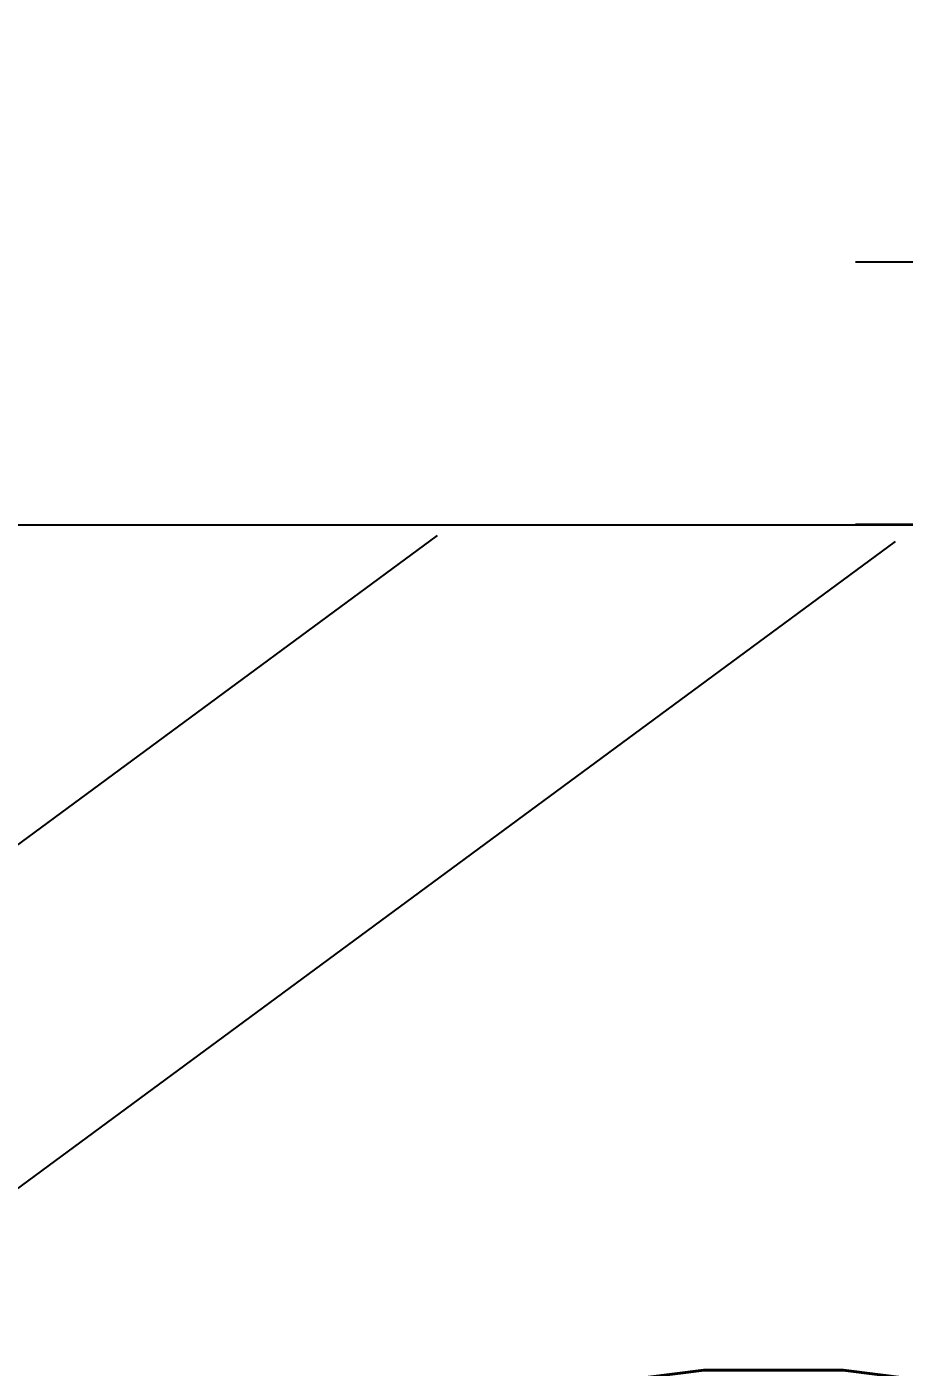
# Model space of a CAD drawing. Extents: x -1041549 to 749950, y -354245 to 17554.
# Drawn here: x 334042.1 to 334109, y -210012.6 to -209910.4 of the extents above; entities that cross this region are included whole.
import ezdxf

# ---------------------------------------------------------------- set-up
doc = ezdxf.new("R2010")
doc.units = 0
doc.header["$LTSCALE"] = 1000
doc.header["$MEASUREMENT"] = 0
for name, color, linetype in [('8', 8, 'Continuous'), ('9', 9, 'Continuous'), ('PUB_DIM', 3, 'Continuous')]:
    doc.layers.add(name, color=color, linetype=linetype)
doc.styles.add('_TCH_DIM_T3', font='SIMPLEX', dxfattribs={"width": 0.705882, "bigfont": 'GBCBIG'})
doc.styles.add('DIM', font='txt_____.ttf')
doc.dimstyles.new('_TCH_ARCH&&25', dxfattribs={"dimtxt": 74.375, "dimasz": 25, "dimexe": 62.5, "dimexo": 75, "dimgap": 31.5625, "dimtad": 1, "dimdec": 0, "dimzin": 0, "dimdsep": 46, "dimtxsty": '_TCH_DIM_T3', "dimblk": 'ARCHTICK', "dimcen": 0.09, "dimclrt": 7, "dimazin": 2, "dimtfac": 1, "dimtdec": 0, "dimtix": 1, "dimtmove": 2, "dimatfit": 3, "dimfxl": 50, "dimtolj": 1, "dimtzin": 0, "dimarcsym": 0})

# ---------------------------------------------------------------- blocks, each defined once
blk = doc.blocks.new('BL_6213')
for p, q in [((224.0549, -506.8352), (727.426, -3.464)), ((447.7499, -506.8351), (947.1264, -7.4585))]:
    blk.add_line(p, q)
at = {"style": 'DIM', "flags": 1}
for tag in ['YVALUE', 'XVALUE']:
    blk.add_attdef(tag, (-1017000.6567, -1028626.5217), '', height=0.02, dxfattribs=at)
blk = doc.blocks.new('_ArchTick')
at = {"color": 0, "linetype": 'ByBlock', "const_width": 0.4}
blk.add_lwpolyline([(-0.5, -0.5), (0.5, 0.5)], dxfattribs=at)
blk = doc.blocks.new('*D159')
at = {"layer": 'Defpoints', "color": 0, "transparency": 16777216}
for p in [(334167.84, -209928.37), (334300.43, -209928.37), (334300.43, -209948.37)]:
    blk.add_point(p, dxfattribs=at)
at = {"layer": 'PUB_DIM', "color": 0, "lineweight": -2, "transparency": 16777216}
for p, q in [((334167.84, -209928.37), (334167.84, -209903.37)), ((334225.43, -209928.37), (334105.34, -209928.37)), ((334167.84, -209948.37), (334167.84, -209928.37)), ((334225.43, -209948.37), (334105.34, -209948.37)), ((334167.84, -209948.37), (334167.84, -209973.37))]:
    blk.add_line(p, q, dxfattribs=at)
at = {"layer": 'PUB_DIM', "color": 0, "lineweight": -2, "transparency": 16777216, "xscale": 25, "yscale": 25, "zscale": 25}
for p, rotation in [((334167.84, -209928.37), 270), ((334167.84, -209948.37), 90)]:
    blk.add_blockref('_ArchTick', p, dxfattribs=dict(at, rotation=rotation))
at = {"layer": 'PUB_DIM', "color": 7, "transparency": 16777216, "insert": (334098.73, -209864.59), "char_height": 74.375, "attachment_point": 5, "rotation": 90, "style": '_TCH_DIM_T3'}
blk.add_mtext('\\A1;20', dxfattribs=at)
blk = doc.blocks.new('*D160')
at = {"layer": 'Defpoints', "color": 0, "transparency": 16777216}
for p in [(334167.84, -209948.37), (334300.43, -209948.37), (334300.43, -210198.74)]:
    blk.add_point(p, dxfattribs=at)
at = {"layer": 'PUB_DIM', "color": 0, "lineweight": -2, "transparency": 16777216}
for p, q in [((334225.43, -209948.37), (334105.34, -209948.37)), ((334167.84, -210198.74), (334167.84, -209948.37)), ((334225.43, -210198.74), (334105.34, -210198.74))]:
    blk.add_line(p, q, dxfattribs=at)
at = {"layer": 'PUB_DIM', "color": 0, "lineweight": -2, "transparency": 16777216, "xscale": 25, "yscale": 25, "zscale": 25}
for p, rotation in [((334167.84, -209948.37), 90), ((334167.84, -210198.74), 270)]:
    blk.add_blockref('_ArchTick', p, dxfattribs=dict(at, rotation=rotation))
at = {"layer": 'PUB_DIM', "color": 7, "transparency": 16777216, "insert": (334099.09, -210073.55), "char_height": 74.375, "attachment_point": 5, "rotation": 90, "style": '_TCH_DIM_T3'}
blk.add_mtext('\\A1;250', dxfattribs=at)

msp = doc.modelspace()

# ---------------------------------------------------------------- linework, layer by layer
at = {"layer": '9'}
msp.add_lwpolyline([(334267.1, -209948.4), (333778.11, -209948.4)], dxfattribs=at)

# ---------------------------------------------------------------- block references
at = {"layer": '8', "xscale": 0.1589765482349321, "yscale": 0.117140571703203, "zscale": 0.1589765482349321}
msp.add_blockref('BL_6213', (333957.81, -209948.79), dxfattribs=at)

# ---------------------------------------------------------------- dimensions: what is measured, and where the dimension line sits
at = {"layer": 'PUB_DIM'}
dim = msp.add_linear_dim(base=(334167.84, -209928.37), p1=(334300.43, -209948.37), p2=(334300.43, -209928.37), angle=90, dimstyle='_TCH_ARCH&&25', dxfattribs=at)
dim.commit()
dim.dimension.update_dxf_attribs({"geometry": '*D159', "text_midpoint": (334098.73, -209864.59), "dimtype": 129})
dim = msp.add_aligned_dim(p1=(334300.43, -210198.74), p2=(334300.43, -209948.37), distance=132.58, dimstyle='_TCH_ARCH&&25', dxfattribs=at)
dim.commit()
dim.dimension.update_dxf_attribs({"geometry": '*D160', "text_midpoint": (334099.09, -210073.55)})

doc.saveas('drawing.dxf')
